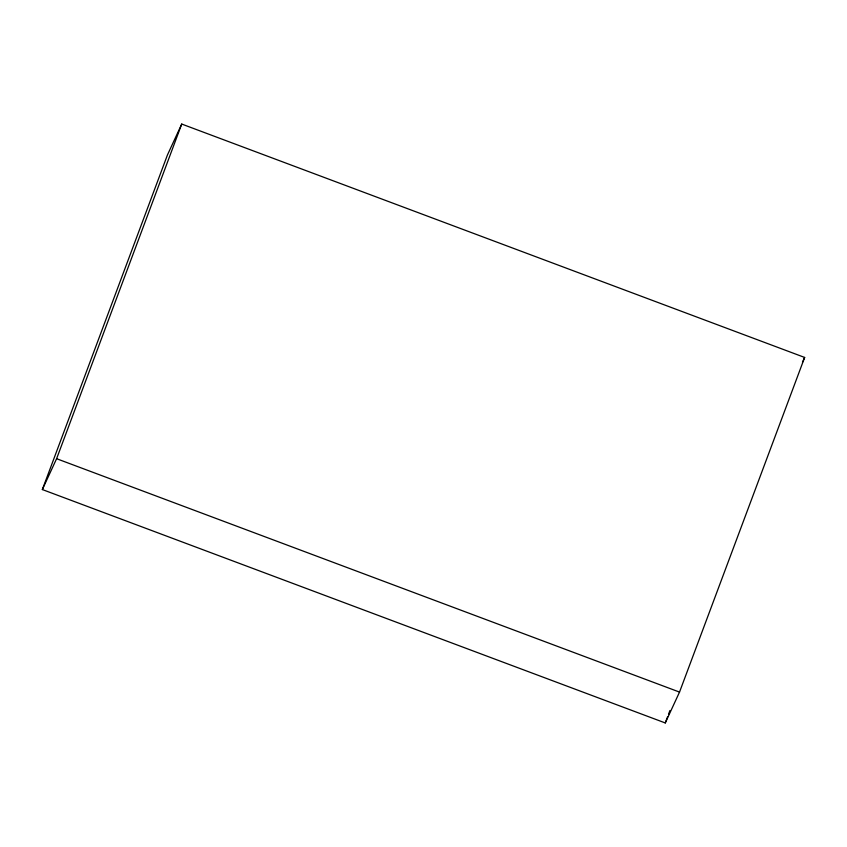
<?xml version="1.0" encoding="UTF-8"?>
<svg xmlns="http://www.w3.org/2000/svg" width="847" height="847" viewBox="0 0 847 847"><rect width="100%" height="100%" fill="white"/><g stroke="black" fill="none" stroke-linecap="round" stroke-linejoin="round"><path stroke-width="1.27" d="M42.35 489.555L167.473 154.906L181.734 124.054L804.65 357.445L679.527 692.094L665.266 722.946L42.35 489.555L56.601 458.703L181.734 124.054M665.266 722.946L667.584 716.753M668.516 714.275L669.903 710.559M802.458 362.198L804.65 357.445M56.601 458.703L679.527 692.094"/></g></svg>
